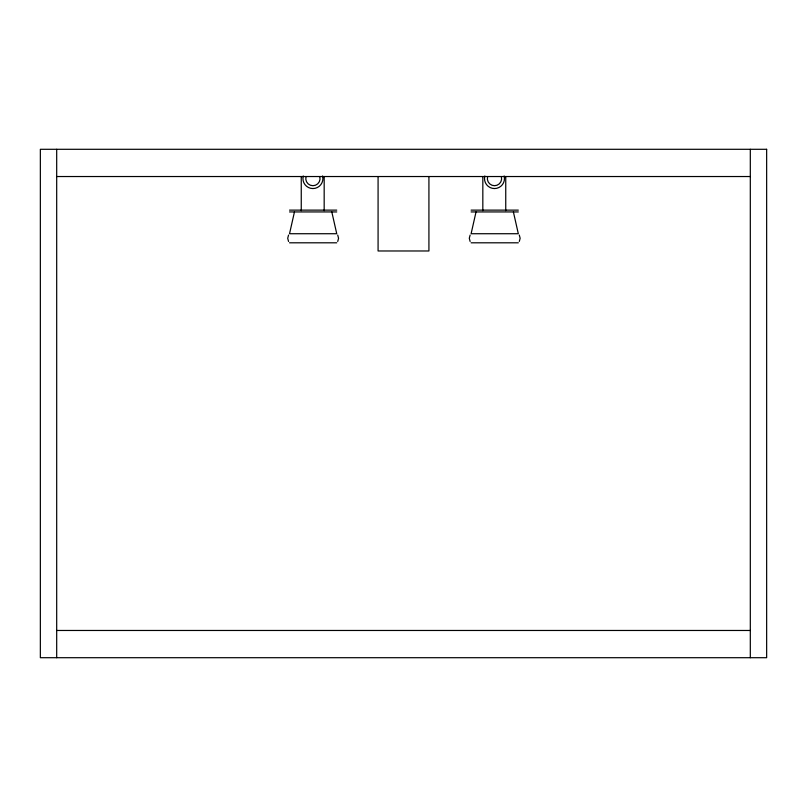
<?xml version="1.0" encoding="UTF-8"?>
<svg xmlns="http://www.w3.org/2000/svg" width="807" height="807" viewBox="0 0 807 807"><rect width="100%" height="100%" fill="white"/><g stroke="black" fill="none" stroke-linecap="round" stroke-linejoin="round"><path stroke-width="1.21" d="M294.454 211.938L289.531 233.727L336.741 233.727L331.818 211.938M476.029 211.938L471.106 233.727L518.316 233.727L513.393 211.938M288.543 235.069L287.716 238.267L288.543 241.464M337.73 241.464L338.557 238.267L337.73 235.069M470.118 235.069L469.291 238.267L470.118 241.464M519.304 241.464L520.132 238.267L519.304 235.069M56.692 176.531L750.308 176.531M289.531 210.123L336.741 210.123M471.106 210.123L518.316 210.123M289.531 211.938L336.741 211.938M471.106 211.938L518.316 211.938M289.531 242.806L336.741 242.806M471.106 242.806L518.316 242.806M56.692 630.469L750.308 630.469M750.308 149.295L750.308 657.705M505.747 176.854L505.747 210.688M482.828 176.854L482.828 210.688M428.921 176.915L428.921 250.977L378.08 250.977L378.08 176.915M324.172 176.854L324.172 210.688M301.253 176.854L301.253 210.688M56.692 149.295L56.692 657.705M501.389 176.713A7.142 7.142 0 0 1 494.489 185.701A7.142 7.142 0 0 1 487.589 176.713M504.143 175.976A9.997 9.997 0 0 1 494.489 188.556A9.997 9.997 0 0 1 484.836 175.976M319.814 176.713A7.142 7.142 0 0 1 312.914 185.701A7.142 7.142 0 0 1 306.014 176.713M322.568 175.976A9.997 9.997 0 0 1 312.914 188.556A9.997 9.997 0 0 1 303.261 175.976M766.65 149.295L40.35 149.295L40.35 657.705L766.65 657.705L766.65 149.295"/></g></svg>
